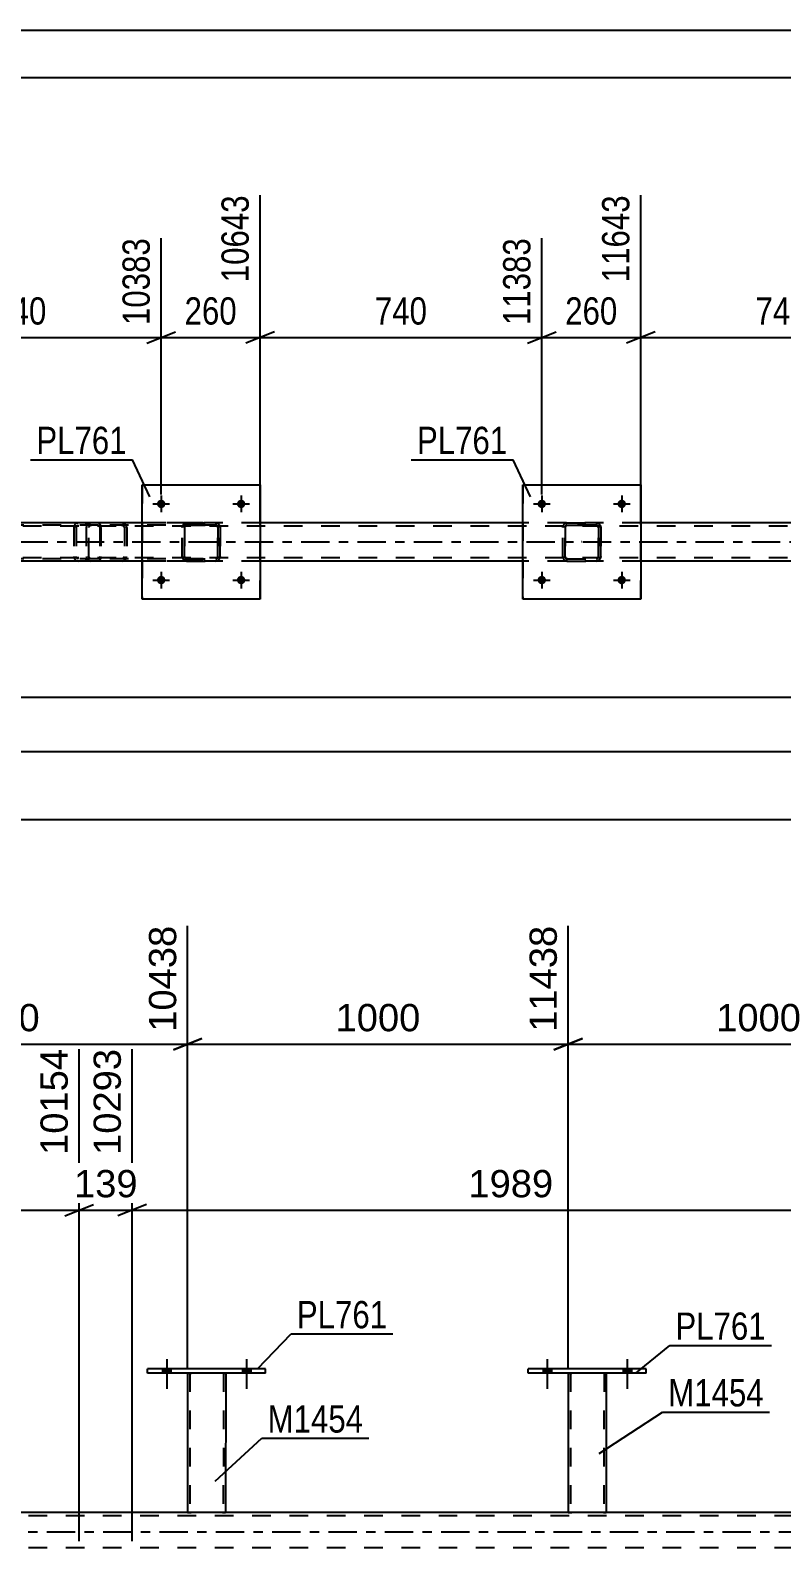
# Model space of a CAD drawing. Header units: millimetres. Extents: x 0 to 841, y 0 to 594.
# Drawn here: x 449.6 to 528.5, y 434.6 to 594 of the extents above; entities that cross this region are included whole.
import ezdxf

# ---------------------------------------------------------------- set-up
doc = ezdxf.new("R2010")
doc.units = ezdxf.units.MM
doc.linetypes.add('DXK_LINE_DOT2', pattern=[3.9198, 1.9599, -1.9599])
doc.linetypes.add('DXK_LINE_DOT3', pattern=[5.9187, 2.979, -0.9799, 0.9799, -0.9799])
doc.styles.add('Arial', font='ARIAL.TTF', dxfattribs={"height": 0.2})
doc.styles.add('Arial Narrow', font='ARIALN.TTF', dxfattribs={"height": 0.2})

# ---------------------------------------------------------------- blocks, each defined once
blk = doc.blocks.new('Unknown-318892572-1113')
at = {"color": 5, "linetype": 'Continuous'}
for p, q in [((841, 594), (0, 594)), ((836, 589), (5, 589))]:
    blk.add_line(p, q, dxfattribs=at)
blk = doc.blocks.new('Part-318892572-4902 - 4655')
at = {"color": 2, "linetype": 'Continuous'}
for p, q in [((461.91, 452.92), (461.91, 453.4)), ((474.31, 453.4), (461.91, 453.4)), ((474.31, 452.92), (461.91, 452.92)), ((474.31, 452.92), (474.31, 453.4))]:
    blk.add_line(p, q, dxfattribs=at)
blk = doc.blocks.new('Part-318892572-4897 - 4655')
at = {"color": 2, "linetype": 'Continuous'}
for p, q in [((466.11, 452.92), (466.1, 438.28)), ((470.11, 452.92), (470.1, 438.28)), ((466.14, 438.28), (466.1, 438.28)), ((466.24, 438.28), (466.14, 438.28)), ((466.4, 438.28), (466.24, 438.28)), ((469.81, 438.28), (466.4, 438.28)), ((469.96, 438.28), (469.81, 438.28)), ((470.07, 438.28), (469.96, 438.28)), ((470.1, 438.28), (470.07, 438.28))]:
    blk.add_line(p, q, dxfattribs=at)
at = {"color": 7, "linetype": 'DXK_LINE_DOT2'}
for p, q in [((466.11, 452.92), (466.11, 452.92)), ((466.11, 452.92), (466.11, 452.92)), ((466.11, 452.92), (466.11, 452.92)), ((466.14, 452.92), (466.11, 452.92)), ((466.11, 452.92), (466.14, 452.92)), ((466.25, 452.92), (466.14, 452.92)), ((466.14, 452.92), (466.25, 452.92)), ((466.4, 452.92), (466.25, 452.92)), ((466.25, 452.92), (466.4, 452.92)), ((466.35, 452.92), (466.34, 438.28)), ((466.35, 452.92), (466.35, 452.92)), ((466.37, 452.92), (466.35, 452.92)), ((466.35, 452.92), (466.37, 452.92)), ((466.42, 452.92), (466.37, 452.92)), ((466.37, 452.92), (466.42, 452.92)), ((469.81, 452.92), (466.4, 452.92)), ((469.81, 452.92), (466.4, 452.92)), ((469.72, 452.92), (466.42, 452.92)), ((466.42, 452.92), (466.5, 452.92)), ((469.8, 452.92), (466.5, 452.92)), ((469.8, 452.92), (469.72, 452.92)), ((469.85, 452.92), (469.8, 452.92)), ((469.8, 452.92), (469.85, 452.92)), ((469.81, 452.92), (469.97, 452.92)), ((469.97, 452.92), (469.81, 452.92)), ((469.87, 452.92), (469.85, 452.92)), ((469.85, 452.92), (469.87, 452.92)), ((469.87, 452.92), (469.86, 438.28)), ((469.87, 452.92), (469.87, 452.92)), ((469.97, 452.92), (470.07, 452.92)), ((470.07, 452.92), (469.97, 452.92)), ((470.07, 452.92), (470.11, 452.92)), ((470.11, 452.92), (470.07, 452.92)), ((470.11, 452.92), (470.11, 452.92)), ((470.11, 452.92), (470.11, 452.92)), ((470.11, 452.92), (470.11, 452.92)), ((466.1, 438.28), (466.14, 438.28)), ((466.14, 438.28), (466.24, 438.28)), ((466.24, 438.28), (466.4, 438.28)), ((466.36, 438.28), (466.34, 438.28)), ((466.34, 438.28), (466.36, 438.28)), ((466.41, 438.28), (466.36, 438.28)), ((466.36, 438.28), (466.4, 438.28)), ((469.81, 438.28), (466.4, 438.28)), ((466.4, 438.28), (466.41, 438.28)), ((469.71, 438.28), (466.41, 438.28)), ((466.41, 438.28), (466.49, 438.28)), ((469.79, 438.28), (466.49, 438.28)), ((469.79, 438.28), (469.71, 438.28)), ((469.84, 438.28), (469.79, 438.28)), ((469.79, 438.28), (469.84, 438.28)), ((469.81, 438.28), (469.96, 438.28)), ((469.86, 438.28), (469.84, 438.28)), ((469.84, 438.28), (469.86, 438.28)), ((469.96, 438.28), (470.07, 438.28)), ((470.07, 438.28), (470.1, 438.28))]:
    blk.add_line(p, q, dxfattribs=at)
blk = doc.blocks.new('Part-318892572-4907 - 4655')
at = {"color": 2, "linetype": 'Continuous'}
for p, q in [((506.11, 452.92), (506.1, 438.28)), ((510.11, 452.92), (510.1, 438.28)), ((506.14, 438.28), (506.1, 438.28)), ((506.24, 438.28), (506.14, 438.28)), ((506.4, 438.28), (506.24, 438.28)), ((509.81, 438.28), (506.4, 438.28)), ((509.96, 438.28), (509.81, 438.28)), ((510.07, 438.28), (509.96, 438.28)), ((510.1, 438.28), (510.07, 438.28))]:
    blk.add_line(p, q, dxfattribs=at)
at = {"color": 7, "linetype": 'DXK_LINE_DOT2'}
for p, q in [((506.11, 452.92), (506.11, 452.92)), ((506.11, 452.92), (506.11, 452.92)), ((506.11, 452.92), (506.11, 452.92)), ((506.14, 452.92), (506.11, 452.92)), ((506.11, 452.92), (506.14, 452.92)), ((506.25, 452.92), (506.14, 452.92)), ((506.14, 452.92), (506.25, 452.92)), ((506.4, 452.92), (506.25, 452.92)), ((506.25, 452.92), (506.4, 452.92)), ((506.35, 452.92), (506.34, 438.28)), ((506.35, 452.92), (506.35, 452.92)), ((506.37, 452.92), (506.35, 452.92)), ((506.35, 452.92), (506.37, 452.92)), ((506.42, 452.92), (506.37, 452.92)), ((506.37, 452.92), (506.42, 452.92)), ((509.81, 452.92), (506.4, 452.92)), ((509.81, 452.92), (506.4, 452.92)), ((509.72, 452.92), (506.42, 452.92)), ((506.42, 452.92), (506.5, 452.92)), ((509.8, 452.92), (506.5, 452.92)), ((509.8, 452.92), (509.72, 452.92)), ((509.85, 452.92), (509.8, 452.92)), ((509.8, 452.92), (509.85, 452.92)), ((509.81, 452.92), (509.97, 452.92)), ((509.97, 452.92), (509.81, 452.92)), ((509.87, 452.92), (509.85, 452.92)), ((509.85, 452.92), (509.87, 452.92)), ((509.87, 452.92), (509.86, 438.28)), ((509.87, 452.92), (509.87, 452.92)), ((509.97, 452.92), (510.07, 452.92)), ((510.07, 452.92), (509.97, 452.92)), ((510.07, 452.92), (510.11, 452.92)), ((510.11, 452.92), (510.07, 452.92)), ((510.11, 452.92), (510.11, 452.92)), ((510.11, 452.92), (510.11, 452.92)), ((510.11, 452.92), (510.11, 452.92)), ((506.1, 438.28), (506.14, 438.28)), ((506.14, 438.28), (506.24, 438.28)), ((506.24, 438.28), (506.4, 438.28)), ((506.36, 438.28), (506.34, 438.28)), ((506.34, 438.28), (506.36, 438.28)), ((506.41, 438.28), (506.36, 438.28)), ((506.36, 438.28), (506.4, 438.28)), ((509.81, 438.28), (506.4, 438.28)), ((506.4, 438.28), (506.41, 438.28)), ((509.71, 438.28), (506.41, 438.28)), ((506.41, 438.28), (506.49, 438.28)), ((509.84, 438.28), (506.49, 438.28)), ((509.79, 438.28), (509.71, 438.28)), ((509.84, 438.28), (509.79, 438.28)), ((509.81, 438.28), (509.96, 438.28)), ((509.86, 438.28), (509.84, 438.28)), ((509.84, 438.28), (509.86, 438.28)), ((509.96, 438.28), (510.07, 438.28)), ((510.07, 438.28), (510.1, 438.28))]:
    blk.add_line(p, q, dxfattribs=at)
blk = doc.blocks.new('Part-318892572-4998 - 4655')
at = {"color": 2, "linetype": 'Continuous'}
for p, q in [((501.91, 452.92), (501.91, 453.4)), ((514.31, 453.4), (501.91, 453.4)), ((514.31, 452.92), (501.91, 452.92)), ((514.31, 452.92), (514.31, 453.4))]:
    blk.add_line(p, q, dxfattribs=at)
blk = doc.blocks.new('Part-318892572-5029 - 4655')
at = {"color": 7, "linetype": 'DXK_LINE_DOT2'}
for p, q in [((768.84, 437.96), (84.35, 437.96)), ((768.84, 438.28), (106.1, 438.28)), ((470.1, 438.28), (466.1, 438.28)), ((510.1, 438.28), (506.1, 438.28)), ((768.84, 434.6), (84.35, 434.6))]:
    blk.add_line(p, q, dxfattribs=at)
at = {"color": 2, "linetype": 'Continuous'}
for p, q in [((466.1, 438.28), (430.1, 438.28)), ((506.1, 438.28), (470.1, 438.28)), ((546.1, 438.28), (510.1, 438.28))]:
    blk.add_line(p, q, dxfattribs=at)
at = {"color": 7, "linetype": 'DXK_LINE_DOT3'}
blk.add_line((84.35, 436.28), (778.64, 436.28), dxfattribs=at)
blk = doc.blocks.new('Bolt-318892572-5079 - 4655')
at = {"linetype": 'Continuous'}
for points in [[(463.47, 452.92), (464.35, 452.92), (464.35, 453.4), (463.47, 453.4)], [(471.87, 452.92), (472.75, 452.92), (472.75, 453.4), (471.87, 453.4)]]:
    blk.add_hatch(color=1, dxfattribs=at).paths.add_polyline_path(points)
at = {"color": 1, "linetype": 'Continuous'}
for p, q in [((463.91, 454.4), (463.91, 451.28)), ((472.31, 454.4), (472.31, 451.28)), ((463.47, 453.4), (463.47, 452.92)), ((464.35, 453.4), (464.35, 452.92)), ((471.87, 453.4), (471.87, 452.92)), ((472.75, 453.4), (472.75, 452.92))]:
    blk.add_line(p, q, dxfattribs=at)
blk = doc.blocks.new('Bolt-318892572-5080 - 4655')
at = {"linetype": 'Continuous'}
for points in [[(463.47, 452.92), (464.35, 452.92), (464.35, 453.4), (463.47, 453.4)], [(471.87, 452.92), (472.75, 452.92), (472.75, 453.4), (471.87, 453.4)]]:
    blk.add_hatch(color=1, dxfattribs=at).paths.add_polyline_path(points)
at = {"color": 1, "linetype": 'Continuous'}
for p, q in [((463.91, 454.4), (463.91, 451.28)), ((472.31, 454.4), (472.31, 451.28)), ((463.47, 453.4), (463.47, 452.92)), ((464.35, 453.4), (464.35, 452.92)), ((471.87, 453.4), (471.87, 452.92)), ((472.75, 453.4), (472.75, 452.92))]:
    blk.add_line(p, q, dxfattribs=at)
blk = doc.blocks.new('Bolt-318892572-5081 - 4655')
at = {"linetype": 'Continuous'}
for points in [[(503.47, 452.92), (504.35, 452.92), (504.35, 453.4), (503.47, 453.4)], [(511.87, 452.92), (512.75, 452.92), (512.75, 453.4), (511.87, 453.4)]]:
    blk.add_hatch(color=1, dxfattribs=at).paths.add_polyline_path(points)
at = {"color": 1, "linetype": 'Continuous'}
for p, q in [((503.91, 454.4), (503.91, 451.28)), ((512.31, 454.4), (512.31, 451.28)), ((503.47, 453.4), (503.47, 452.92)), ((504.35, 453.4), (504.35, 452.92)), ((511.87, 453.4), (511.87, 452.92)), ((512.75, 453.4), (512.75, 452.92))]:
    blk.add_line(p, q, dxfattribs=at)
blk = doc.blocks.new('Bolt-318892572-5146 - 4655')
at = {"linetype": 'Continuous'}
for points in [[(503.47, 452.92), (504.35, 452.92), (504.35, 453.4), (503.47, 453.4)], [(511.87, 452.92), (512.75, 452.92), (512.75, 453.4), (511.87, 453.4)]]:
    blk.add_hatch(color=1, dxfattribs=at).paths.add_polyline_path(points)
at = {"color": 1, "linetype": 'Continuous'}
for p, q in [((503.91, 454.4), (503.91, 451.28)), ((512.31, 454.4), (512.31, 451.28)), ((503.47, 453.4), (503.47, 452.92)), ((504.35, 453.4), (504.35, 452.92)), ((511.87, 453.4), (511.87, 452.92)), ((512.75, 453.4), (512.75, 452.92))]:
    blk.add_line(p, q, dxfattribs=at)
blk = doc.blocks.new('Part-318892572-6574 - 6435')
at = {"color": 7, "linetype": 'DXK_LINE_DOT2'}
for p, q in [((456.73, 542.25), (447.33, 542.25)), ((456.73, 542.01), (447.33, 542.01)), ((454.17, 541.95), (454.16, 541.91)), ((454.64, 542.25), (454.45, 542.21)), ((454.46, 541.94), (454.54, 541.99)), ((454.54, 541.99), (454.64, 542.01)), ((455.45, 542.01), (455.45, 542.25)), ((456.83, 542.21), (456.73, 542.25)), ((456.73, 542.01), (456.78, 541.99)), ((456.78, 541.99), (456.83, 541.94)), ((456.92, 542.11), (456.83, 542.21)), ((456.98, 541.95), (456.92, 542.11)), ((457, 541.77), (456.98, 541.95)), ((454.16, 541.91), (454.14, 541.77)), ((454.14, 541.77), (454.14, 538.73)), ((454.39, 541.77), (454.41, 541.86)), ((454.39, 541.77), (454.39, 538.73)), ((454.41, 541.86), (454.46, 541.94)), ((456.83, 541.94), (456.86, 541.86)), ((456.86, 541.86), (456.87, 541.77)), ((456.87, 541.77), (456.87, 538.73)), ((457, 541.77), (457, 538.73)), ((456.73, 538.49), (447.33, 538.49)), ((456.73, 538.25), (447.33, 538.25)), ((454.14, 538.73), (454.15, 538.64)), ((454.15, 538.64), (454.17, 538.55)), ((454.41, 538.64), (454.39, 538.73)), ((454.46, 538.56), (454.41, 538.64)), ((454.45, 538.29), (454.64, 538.25)), ((454.54, 538.51), (454.46, 538.56)), ((454.64, 538.49), (454.54, 538.51)), ((455.45, 538.25), (455.45, 538.49)), ((456.78, 538.51), (456.73, 538.49)), ((456.73, 538.25), (456.83, 538.29)), ((456.83, 538.56), (456.78, 538.51)), ((456.86, 538.64), (456.83, 538.56)), ((456.83, 538.29), (456.92, 538.39)), ((456.87, 538.73), (456.86, 538.64)), ((456.92, 538.39), (456.98, 538.55)), ((456.98, 538.55), (457, 538.73))]:
    blk.add_line(p, q, dxfattribs=at)
for centre, start, end in [((454.62, 541.75), 111.1941, 156.1506), ((454.62, 538.75), 203.8494, 248.8059)]:
    blk.add_arc(centre, 0.492, start, end, dxfattribs=at)
blk = doc.blocks.new('Bolt-318892572-6579 - 6435')
at = {"linetype": 'Continuous'}
for points in [[(502.89, 544.25), (502.9, 544.34), (502.93, 544.43), (502.97, 544.51), (503.04, 544.58), (503.11, 544.63), (503.19, 544.67), (503.28, 544.69), (503.38, 544.69), (503.47, 544.67), (503.55, 544.63), (503.63, 544.58), (503.69, 544.51), (503.73, 544.43), (503.76, 544.34), (503.77, 544.25), (503.76, 544.16), (503.73, 544.07), (503.69, 543.99), (503.63, 543.92), (503.55, 543.87), (503.47, 543.83), (503.38, 543.81), (503.28, 543.81), (503.19, 543.83), (503.11, 543.87), (503.04, 543.92), (502.97, 543.99), (502.93, 544.07), (502.9, 544.16)], [(511.29, 544.25), (511.3, 544.34), (511.33, 544.43), (511.37, 544.51), (511.44, 544.58), (511.51, 544.63), (511.59, 544.67), (511.68, 544.69), (511.78, 544.69), (511.87, 544.67), (511.95, 544.63), (512.03, 544.58), (512.09, 544.51), (512.13, 544.43), (512.16, 544.34), (512.17, 544.25), (512.16, 544.16), (512.13, 544.07), (512.09, 543.99), (512.03, 543.92), (511.95, 543.87), (511.87, 543.83), (511.78, 543.81), (511.68, 543.81), (511.59, 543.83), (511.51, 543.87), (511.44, 543.92), (511.37, 543.99), (511.33, 544.07), (511.3, 544.16)]]:
    blk.add_hatch(color=1, dxfattribs=at).paths.add_polyline_path(points)
at = {"color": 1, "linetype": 'Continuous'}
for p, q in [((502.45, 544.25), (504.21, 544.25)), ((503.33, 545.13), (503.33, 543.37)), ((510.85, 544.25), (512.61, 544.25)), ((511.73, 545.13), (511.73, 543.37))]:
    blk.add_line(p, q, dxfattribs=at)
blk = doc.blocks.new('Bolt-318892572-6580 - 6435')
at = {"linetype": 'Continuous'}
for points in [[(502.89, 536.25), (502.9, 536.34), (502.93, 536.43), (502.97, 536.51), (503.04, 536.58), (503.11, 536.63), (503.19, 536.67), (503.28, 536.69), (503.38, 536.69), (503.47, 536.67), (503.55, 536.63), (503.63, 536.58), (503.69, 536.51), (503.73, 536.43), (503.76, 536.34), (503.77, 536.25), (503.76, 536.16), (503.73, 536.07), (503.69, 535.99), (503.63, 535.92), (503.55, 535.87), (503.47, 535.83), (503.38, 535.81), (503.28, 535.81), (503.19, 535.83), (503.11, 535.87), (503.04, 535.92), (502.97, 535.99), (502.93, 536.07), (502.9, 536.16)], [(511.29, 536.25), (511.3, 536.34), (511.33, 536.43), (511.37, 536.51), (511.44, 536.58), (511.51, 536.63), (511.59, 536.67), (511.68, 536.69), (511.78, 536.69), (511.87, 536.67), (511.95, 536.63), (512.03, 536.58), (512.09, 536.51), (512.13, 536.43), (512.16, 536.34), (512.17, 536.25), (512.16, 536.16), (512.13, 536.07), (512.09, 535.99), (512.03, 535.92), (511.95, 535.87), (511.87, 535.83), (511.78, 535.81), (511.68, 535.81), (511.59, 535.83), (511.51, 535.87), (511.44, 535.92), (511.37, 535.99), (511.33, 536.07), (511.3, 536.16)]]:
    blk.add_hatch(color=1, dxfattribs=at).paths.add_polyline_path(points)
at = {"color": 1, "linetype": 'Continuous'}
for p, q in [((502.45, 536.25), (504.21, 536.25)), ((503.33, 537.13), (503.33, 535.37)), ((510.85, 536.25), (512.61, 536.25)), ((511.73, 537.13), (511.73, 535.37))]:
    blk.add_line(p, q, dxfattribs=at)
blk = doc.blocks.new('Bolt-318892572-6581 - 6435')
at = {"linetype": 'Continuous'}
for points in [[(462.89, 544.25), (462.9, 544.34), (462.93, 544.43), (462.98, 544.51), (463.04, 544.58), (463.11, 544.63), (463.2, 544.67), (463.29, 544.69), (463.38, 544.69), (463.47, 544.67), (463.55, 544.63), (463.63, 544.58), (463.69, 544.51), (463.73, 544.43), (463.76, 544.34), (463.77, 544.25), (463.76, 544.16), (463.73, 544.07), (463.69, 543.99), (463.63, 543.92), (463.55, 543.87), (463.47, 543.83), (463.38, 543.81), (463.29, 543.81), (463.2, 543.83), (463.11, 543.87), (463.04, 543.92), (462.98, 543.99), (462.93, 544.07), (462.9, 544.16)], [(471.29, 544.25), (471.3, 544.34), (471.33, 544.43), (471.38, 544.51), (471.44, 544.58), (471.51, 544.63), (471.6, 544.67), (471.69, 544.69), (471.78, 544.69), (471.87, 544.67), (471.95, 544.63), (472.03, 544.58), (472.09, 544.51), (472.13, 544.43), (472.16, 544.34), (472.17, 544.25), (472.16, 544.16), (472.13, 544.07), (472.09, 543.99), (472.03, 543.92), (471.95, 543.87), (471.87, 543.83), (471.78, 543.81), (471.69, 543.81), (471.6, 543.83), (471.51, 543.87), (471.44, 543.92), (471.38, 543.99), (471.33, 544.07), (471.3, 544.16)]]:
    blk.add_hatch(color=1, dxfattribs=at).paths.add_polyline_path(points)
at = {"color": 1, "linetype": 'Continuous'}
for p, q in [((462.45, 544.25), (464.21, 544.25)), ((463.33, 545.13), (463.33, 543.37)), ((470.85, 544.25), (472.61, 544.25)), ((471.73, 545.13), (471.73, 543.37))]:
    blk.add_line(p, q, dxfattribs=at)
blk = doc.blocks.new('Bolt-318892572-6582 - 6435')
at = {"linetype": 'Continuous'}
for points in [[(462.89, 536.25), (462.9, 536.34), (462.93, 536.43), (462.98, 536.51), (463.04, 536.58), (463.11, 536.63), (463.2, 536.67), (463.29, 536.69), (463.38, 536.69), (463.47, 536.67), (463.55, 536.63), (463.63, 536.58), (463.69, 536.51), (463.73, 536.43), (463.76, 536.34), (463.77, 536.25), (463.76, 536.16), (463.73, 536.07), (463.69, 535.99), (463.63, 535.92), (463.55, 535.87), (463.47, 535.83), (463.38, 535.81), (463.29, 535.81), (463.2, 535.83), (463.11, 535.87), (463.04, 535.92), (462.98, 535.99), (462.93, 536.07), (462.9, 536.16)], [(471.29, 536.25), (471.3, 536.34), (471.33, 536.43), (471.38, 536.51), (471.44, 536.58), (471.51, 536.63), (471.6, 536.67), (471.69, 536.69), (471.78, 536.69), (471.87, 536.67), (471.95, 536.63), (472.03, 536.58), (472.09, 536.51), (472.13, 536.43), (472.16, 536.34), (472.17, 536.25), (472.16, 536.16), (472.13, 536.07), (472.09, 535.99), (472.03, 535.92), (471.95, 535.87), (471.87, 535.83), (471.78, 535.81), (471.69, 535.81), (471.6, 535.83), (471.51, 535.87), (471.44, 535.92), (471.38, 535.99), (471.33, 536.07), (471.3, 536.16)]]:
    blk.add_hatch(color=1, dxfattribs=at).paths.add_polyline_path(points)
at = {"color": 1, "linetype": 'Continuous'}
for p, q in [((462.45, 536.25), (464.21, 536.25)), ((463.33, 537.13), (463.33, 535.37)), ((470.85, 536.25), (472.61, 536.25)), ((471.73, 537.13), (471.73, 535.37))]:
    blk.add_line(p, q, dxfattribs=at)
blk = doc.blocks.new('Part-318892572-6492 - 6435')
at = {"color": 2, "linetype": 'Continuous'}
for p, q in [((461.33, 542.25), (433.73, 542.25)), ((501.33, 542.25), (473.73, 542.25)), ((541.33, 542.25), (513.73, 542.25)), ((461.33, 538.25), (433.73, 538.25)), ((501.33, 538.25), (473.73, 538.25)), ((541.33, 538.25), (513.73, 538.25))]:
    blk.add_line(p, q, dxfattribs=at)
at = {"color": 7, "linetype": 'DXK_LINE_DOT2'}
for p, q in [((473.73, 542.25), (461.33, 542.25)), ((513.73, 542.25), (501.33, 542.25)), ((768.26, 541.93), (93.33, 541.93)), ((768.26, 538.57), (93.33, 538.57)), ((473.73, 538.25), (461.33, 538.25)), ((513.73, 538.25), (501.33, 538.25))]:
    blk.add_line(p, q, dxfattribs=at)
at = {"color": 7, "linetype": 'DXK_LINE_DOT3'}
blk.add_line((93.33, 540.25), (768.26, 540.25), dxfattribs=at)
blk = doc.blocks.new('Part-318892572-6669 - 6435')
at = {"color": 7, "linetype": 'DXK_LINE_DOT2'}
for p, q in [((455.49, 541.95), (455.48, 541.91)), ((455.97, 542.25), (455.77, 542.21)), ((455.78, 541.94), (455.87, 541.99)), ((455.87, 541.99), (455.97, 542.01)), ((467.74, 542.25), (455.97, 542.25)), ((467.74, 542.01), (455.97, 542.01)), ((459.4, 542.21), (459.2, 542.25)), ((459.2, 542.01), (459.3, 541.99)), ((459.3, 541.99), (459.38, 541.94)), ((459.68, 541.91), (459.67, 541.95)), ((455.48, 541.91), (455.45, 541.77)), ((455.45, 541.77), (455.45, 538.73)), ((455.71, 541.77), (455.73, 541.86)), ((455.71, 538.73), (455.71, 541.77)), ((455.73, 541.86), (455.78, 541.94)), ((459.38, 541.94), (459.44, 541.86)), ((459.44, 541.86), (459.46, 541.77)), ((459.46, 541.77), (459.46, 538.73)), ((459.71, 541.77), (459.68, 541.91)), ((459.71, 541.77), (459.71, 538.73)), ((455.45, 538.73), (455.47, 538.64)), ((455.47, 538.64), (455.49, 538.55)), ((455.73, 538.64), (455.71, 538.73)), ((455.78, 538.56), (455.73, 538.64)), ((455.77, 538.29), (455.97, 538.25)), ((455.87, 538.51), (455.78, 538.56)), ((455.97, 538.49), (455.87, 538.51)), ((467.74, 538.49), (455.97, 538.49)), ((467.74, 538.25), (455.97, 538.25)), ((459.3, 538.51), (459.2, 538.49)), ((459.2, 538.25), (459.4, 538.29)), ((459.38, 538.56), (459.3, 538.51)), ((459.44, 538.64), (459.38, 538.56)), ((459.46, 538.73), (459.44, 538.64)), ((459.67, 538.55), (459.69, 538.64)), ((459.69, 538.64), (459.71, 538.73))]:
    blk.add_line(p, q, dxfattribs=at)
for centre, start, end in [((455.95, 541.75), 110.7583, 155.68), ((459.22, 541.75), 24.32, 69.2417), ((455.95, 538.75), 204.32, 249.2417), ((459.22, 538.75), 290.7583, 335.68)]:
    blk.add_arc(centre, 0.496, start, end, dxfattribs=at)
blk = doc.blocks.new('Part-318892572-6610 - 6435')
at = {"color": 2, "linetype": 'Continuous'}
for p, q in [((501.33, 534.25), (501.33, 546.25)), ((501.33, 546.25), (501.33, 546.25)), ((501.33, 546.25), (513.73, 546.25)), ((513.73, 546.25), (513.73, 534.25)), ((501.33, 534.25), (501.33, 534.25)), ((513.73, 534.25), (501.33, 534.25))]:
    blk.add_line(p, q, dxfattribs=at)
at = {"color": 7, "linetype": 'DXK_LINE_DOT2'}
for p, q in [((501.33, 546.25), (501.33, 534.25)), ((501.33, 546.25), (501.33, 546.25)), ((513.73, 534.25), (513.73, 546.25)), ((501.33, 534.25), (501.33, 534.25))]:
    blk.add_line(p, q, dxfattribs=at)
blk = doc.blocks.new('Part-318892572-6633 - 6435')
at = {"color": 7, "linetype": 'DXK_LINE_DOT2'}
for p, q in [((505.53, 541.77), (505.56, 541.95)), ((505.57, 541.95), (505.53, 541.77)), ((505.82, 542.21), (506.01, 542.25)), ((506.01, 542.25), (505.83, 542.21)), ((505.84, 541.94), (505.92, 541.99)), ((505.91, 541.99), (505.84, 541.94)), ((506.01, 542.01), (505.91, 541.99)), ((505.92, 541.99), (506.01, 542.01)), ((506.01, 542.25), (509.05, 542.25)), ((506.01, 542.25), (506.01, 542.25)), ((506.01, 542.25), (509.05, 542.25)), ((506.01, 542.01), (509.05, 542.01)), ((506.01, 542.01), (506.01, 542.01)), ((509.05, 542.01), (506.01, 542.01)), ((509.05, 542.25), (509.05, 542.25)), ((509.05, 542.25), (509.23, 542.21)), ((509.23, 542.21), (509.05, 542.25)), ((509.05, 542.01), (509.05, 542.01)), ((509.05, 542.01), (509.14, 541.99)), ((509.14, 541.99), (509.05, 542.01)), ((509.14, 541.99), (509.14, 541.99)), ((509.14, 541.99), (509.22, 541.94)), ((509.22, 541.94), (509.14, 541.99)), ((509.49, 541.95), (509.53, 541.77)), ((509.53, 541.77), (509.49, 541.95)), ((505.53, 538.73), (505.53, 541.77)), ((505.53, 541.77), (505.53, 541.77)), ((505.53, 538.73), (505.53, 541.77)), ((505.77, 541.77), (505.79, 541.86)), ((505.78, 541.86), (505.77, 541.77)), ((505.77, 538.73), (505.77, 541.77)), ((505.77, 541.77), (505.77, 541.77)), ((505.77, 541.77), (505.77, 538.73)), ((505.84, 541.94), (505.78, 541.86)), ((505.79, 541.86), (505.84, 541.94)), ((509.22, 541.94), (509.27, 541.86)), ((509.27, 541.86), (509.22, 541.94)), ((509.27, 541.86), (509.29, 541.77)), ((509.29, 541.77), (509.27, 541.86)), ((509.29, 538.73), (509.29, 541.77)), ((509.29, 541.77), (509.29, 541.77)), ((509.29, 541.77), (509.29, 538.73)), ((509.53, 538.73), (509.53, 541.77)), ((509.53, 541.77), (509.53, 541.77)), ((509.53, 541.77), (509.53, 538.73)), ((505.53, 538.73), (505.53, 538.73)), ((505.56, 538.55), (505.53, 538.73)), ((505.53, 538.73), (505.57, 538.55)), ((505.77, 538.73), (505.77, 538.73)), ((505.79, 538.64), (505.77, 538.73)), ((505.77, 538.73), (505.78, 538.64)), ((505.78, 538.64), (505.84, 538.56)), ((505.84, 538.56), (505.79, 538.64)), ((505.82, 538.29), (505.83, 538.29)), ((506.01, 538.25), (505.82, 538.29)), ((505.83, 538.29), (506.01, 538.25)), ((505.92, 538.51), (505.84, 538.56)), ((505.84, 538.56), (505.91, 538.51)), ((505.91, 538.51), (506.01, 538.49)), ((506.01, 538.49), (505.92, 538.51)), ((506.01, 538.49), (509.05, 538.49)), ((506.01, 538.49), (506.01, 538.49)), ((506.01, 538.49), (509.05, 538.49)), ((506.01, 538.25), (509.05, 538.25)), ((506.01, 538.25), (506.01, 538.25)), ((506.01, 538.25), (509.05, 538.25)), ((509.14, 538.51), (509.05, 538.49)), ((509.05, 538.49), (509.14, 538.51)), ((509.05, 538.49), (509.05, 538.49)), ((509.23, 538.29), (509.05, 538.25)), ((509.05, 538.25), (509.23, 538.29)), ((509.05, 538.25), (509.05, 538.25)), ((509.22, 538.56), (509.14, 538.51)), ((509.14, 538.51), (509.22, 538.56)), ((509.27, 538.64), (509.22, 538.56)), ((509.22, 538.56), (509.27, 538.64)), ((509.29, 538.73), (509.27, 538.64)), ((509.27, 538.64), (509.29, 538.73)), ((509.29, 538.73), (509.29, 538.73)), ((509.53, 538.73), (509.49, 538.55)), ((509.49, 538.55), (509.53, 538.73)), ((509.53, 538.73), (509.53, 538.73))]:
    blk.add_line(p, q, dxfattribs=at)
at = {"color": 7, "linetype": 'DXK_LINE_DOT3'}
blk.add_line((507.53, 540.25), (507.52, 540.25), dxfattribs=at)
at = {"color": 7, "linetype": 'DXK_LINE_DOT2'}
for centre, start, end in [((506.01, 541.77), 112.5, 157.5), ((506.01, 541.77), 112.5, 157.5), ((509.05, 541.77), 22.5, 67.5), ((509.05, 541.77), 22.5, 67.5), ((506.01, 538.73), 202.5, 247.5), ((506.01, 538.73), 202.5, 247.5), ((509.05, 538.73), 292.5, 337.5), ((509.05, 538.73), 292.5, 337.5)]:
    blk.add_arc(centre, 0.48, start, end, dxfattribs=at)
blk = doc.blocks.new('Part-318892572-6638 - 6435')
at = {"color": 2, "linetype": 'Continuous'}
for p, q in [((461.33, 534.25), (461.33, 546.25)), ((461.33, 546.25), (461.33, 546.25)), ((461.33, 546.25), (473.73, 546.25)), ((473.73, 546.25), (473.73, 534.25)), ((461.33, 534.25), (461.33, 534.25)), ((473.73, 534.25), (461.33, 534.25))]:
    blk.add_line(p, q, dxfattribs=at)
at = {"color": 7, "linetype": 'DXK_LINE_DOT2'}
for p, q in [((461.33, 546.25), (461.33, 534.25)), ((461.33, 546.25), (461.33, 546.25)), ((473.73, 534.25), (473.73, 546.25)), ((461.33, 534.25), (461.33, 534.25))]:
    blk.add_line(p, q, dxfattribs=at)
blk = doc.blocks.new('Part-318892572-6639 - 6435')
at = {"color": 7, "linetype": 'DXK_LINE_DOT2'}
for p, q in [((465.53, 541.77), (465.56, 541.95)), ((465.57, 541.95), (465.53, 541.77)), ((465.82, 542.21), (466.01, 542.25)), ((466.01, 542.25), (465.83, 542.21)), ((465.84, 541.94), (465.92, 541.99)), ((465.91, 541.99), (465.84, 541.94)), ((466.01, 542.01), (465.91, 541.99)), ((465.92, 541.99), (466.01, 542.01)), ((466.01, 542.25), (469.05, 542.25)), ((466.01, 542.25), (466.01, 542.25)), ((466.01, 542.25), (469.05, 542.25)), ((466.01, 542.01), (469.05, 542.01)), ((466.01, 542.01), (466.01, 542.01)), ((469.05, 542.01), (466.01, 542.01)), ((469.05, 542.25), (469.05, 542.25)), ((469.05, 542.25), (469.23, 542.21)), ((469.23, 542.21), (469.05, 542.25)), ((469.05, 542.01), (469.05, 542.01)), ((469.05, 542.01), (469.14, 541.99)), ((469.14, 541.99), (469.05, 542.01)), ((469.14, 541.99), (469.14, 541.99)), ((469.14, 541.99), (469.22, 541.94)), ((469.22, 541.94), (469.14, 541.99)), ((469.49, 541.95), (469.53, 541.77)), ((469.53, 541.77), (469.49, 541.95)), ((465.53, 538.73), (465.53, 541.77)), ((465.53, 541.77), (465.53, 541.77)), ((465.53, 538.73), (465.53, 541.77)), ((465.77, 541.77), (465.79, 541.86)), ((465.78, 541.86), (465.77, 541.77)), ((465.77, 538.73), (465.77, 541.77)), ((465.77, 541.77), (465.77, 541.77)), ((465.77, 541.77), (465.77, 538.73)), ((465.84, 541.94), (465.78, 541.86)), ((465.79, 541.86), (465.84, 541.94)), ((469.22, 541.94), (469.27, 541.86)), ((469.27, 541.86), (469.22, 541.94)), ((469.27, 541.86), (469.29, 541.77)), ((469.29, 541.77), (469.27, 541.86)), ((469.29, 538.73), (469.29, 541.77)), ((469.29, 541.77), (469.29, 541.77)), ((469.29, 541.77), (469.29, 538.73)), ((469.53, 538.73), (469.53, 541.77)), ((469.53, 541.77), (469.53, 541.77)), ((469.53, 541.77), (469.53, 538.73)), ((465.53, 538.73), (465.53, 538.73)), ((465.56, 538.55), (465.53, 538.73)), ((465.53, 538.73), (465.57, 538.55)), ((465.77, 538.73), (465.77, 538.73)), ((465.79, 538.64), (465.77, 538.73)), ((465.77, 538.73), (465.78, 538.64)), ((465.78, 538.64), (465.84, 538.56)), ((465.84, 538.56), (465.79, 538.64)), ((465.82, 538.29), (465.83, 538.29)), ((466.01, 538.25), (465.82, 538.29)), ((465.83, 538.29), (466.01, 538.25)), ((465.92, 538.51), (465.84, 538.56)), ((465.84, 538.56), (465.91, 538.51)), ((465.91, 538.51), (466.01, 538.49)), ((466.01, 538.49), (465.92, 538.51)), ((466.01, 538.49), (469.05, 538.49)), ((466.01, 538.49), (466.01, 538.49)), ((466.01, 538.49), (469.05, 538.49)), ((466.01, 538.25), (469.05, 538.25)), ((466.01, 538.25), (466.01, 538.25)), ((466.01, 538.25), (469.05, 538.25)), ((469.14, 538.51), (469.05, 538.49)), ((469.05, 538.49), (469.14, 538.51)), ((469.05, 538.49), (469.05, 538.49)), ((469.23, 538.29), (469.05, 538.25)), ((469.05, 538.25), (469.23, 538.29)), ((469.05, 538.25), (469.05, 538.25)), ((469.22, 538.56), (469.14, 538.51)), ((469.14, 538.51), (469.22, 538.56)), ((469.27, 538.64), (469.22, 538.56)), ((469.22, 538.56), (469.27, 538.64)), ((469.29, 538.73), (469.27, 538.64)), ((469.27, 538.64), (469.29, 538.73)), ((469.29, 538.73), (469.29, 538.73)), ((469.53, 538.73), (469.49, 538.55)), ((469.49, 538.55), (469.53, 538.73)), ((469.53, 538.73), (469.53, 538.73))]:
    blk.add_line(p, q, dxfattribs=at)
at = {"color": 7, "linetype": 'DXK_LINE_DOT3'}
blk.add_line((467.53, 540.25), (467.52, 540.25), dxfattribs=at)
at = {"color": 7, "linetype": 'DXK_LINE_DOT2'}
for centre, start, end in [((466.01, 541.77), 112.5, 157.5), ((466.01, 541.77), 112.5, 157.5), ((469.05, 541.77), 22.5, 67.5), ((469.05, 541.77), 22.5, 67.5), ((466.01, 538.73), 202.5, 247.5), ((466.01, 538.73), 202.5, 247.5), ((469.05, 538.73), 292.5, 337.5), ((469.05, 538.73), 292.5, 337.5)]:
    blk.add_arc(centre, 0.48, start, end, dxfattribs=at)
blk = doc.blocks.new('StraightDimension-318892572-5389 - 4655')
at = {"color": 7, "linetype": 'Continuous'}
for p, q in [((454.71, 435.28), (454.71, 486.98)), ((375.15, 435.28), (375.15, 484.75)), ((376.65, 470.66), (373.65, 469.46)), ((453.21, 469.46), (456.21, 470.66)), ((375.15, 470.06), (454.71, 470.06))]:
    blk.add_line(p, q, dxfattribs=at)
at = {"color": 0, "linetype": 'Continuous'}
blk.add_wipeout([(454.11, 487.58), (449.91, 487.58), (449.91, 475.26), (454.11, 475.26)], dxfattribs=at)
at = {"color": 0}
blk.add_wipeout([(419.98, 470.81), (419.98, 475.01), (409.89, 475.01), (409.89, 470.81)], dxfattribs=at)
at = {"color": 3, "linetype": 'Continuous', "style": 'Arial'}
blk.add_text('10154', height=2.865, rotation=90.0002, dxfattribs=at).set_placement((453.51, 475.86))
at = {"color": 3, "style": 'Arial'}
blk.add_text('1989', height=2.865, dxfattribs=at).set_placement((410.49, 471.41))
blk = doc.blocks.new('StraightDimension-318892572-5353 - 4655')
at = {"color": 7, "linetype": 'Continuous'}
for p, q in [((460.29, 435.28), (460.29, 486.98)), ((539.85, 435.28), (539.85, 486.98)), ((461.79, 470.66), (458.79, 469.46)), ((538.35, 469.46), (541.35, 470.66)), ((460.29, 470.06), (539.85, 470.06))]:
    blk.add_line(p, q, dxfattribs=at)
at = {"color": 0, "linetype": 'Continuous'}
blk.add_wipeout([(539.25, 487.58), (535.05, 487.58), (535.05, 475.26), (539.25, 475.26)], dxfattribs=at)
at = {"color": 0}
blk.add_wipeout([(505.11, 470.81), (505.11, 475.01), (495.02, 475.01), (495.02, 470.81)], dxfattribs=at)
at = {"color": 3, "linetype": 'Continuous', "style": 'Arial'}
blk.add_text('12282', height=2.865, rotation=90.0002, dxfattribs=at).set_placement((538.65, 475.86))
at = {"color": 3, "style": 'Arial'}
blk.add_text('1989', height=2.865, dxfattribs=at).set_placement((495.62, 471.41))
blk = doc.blocks.new('StraightDimension-318892572-5371 - 4655')
at = {"color": 7, "linetype": 'Continuous'}
for p, q in [((454.71, 435.28), (454.71, 486.98)), ((460.29, 435.28), (460.29, 486.98)), ((453.21, 469.46), (456.21, 470.66)), ((461.79, 470.66), (458.79, 469.46)), ((454.71, 470.06), (460.29, 470.06))]:
    blk.add_line(p, q, dxfattribs=at)
at = {"color": 0}
blk.add_wipeout([(461.44, 470.81), (461.44, 475.01), (453.57, 475.01), (453.57, 470.81)], dxfattribs=at)
at = {"color": 3, "style": 'Arial'}
blk.add_text('139', height=2.865, dxfattribs=at).set_placement((454.17, 471.41))
at = {"color": 0, "linetype": 'Continuous'}
blk.add_wipeout([(459.69, 487.58), (455.49, 487.58), (455.49, 475.26), (459.69, 475.26)], dxfattribs=at)
at = {"color": 3, "linetype": 'Continuous', "style": 'Arial'}
blk.add_text('10293', height=2.865, rotation=90.0002, dxfattribs=at).set_placement((459.09, 475.86))
blk = doc.blocks.new('StraightDimension-318892572-5573 - 4655')
at = {"color": 7, "linetype": 'Continuous'}
for p, q in [((466.11, 453.35), (466.11, 499.92)), ((426.1, 453.86), (426.1, 497.7)), ((427.6, 488.1), (424.6, 486.9)), ((464.61, 486.9), (467.61, 488.1)), ((426.1, 487.5), (466.11, 487.5))]:
    blk.add_line(p, q, dxfattribs=at)
at = {"color": 0, "linetype": 'Continuous'}
blk.add_wipeout([(465.51, 500.52), (461.31, 500.52), (461.31, 488.2), (465.51, 488.2)], dxfattribs=at)
at = {"color": 0}
blk.add_wipeout([(451.15, 488.25), (451.15, 492.45), (441.06, 492.45), (441.06, 488.25)], dxfattribs=at)
at = {"color": 3, "linetype": 'Continuous', "style": 'Arial'}
blk.add_text('10438', height=2.865, rotation=90.0002, dxfattribs=at).set_placement((464.91, 488.8))
at = {"color": 3, "style": 'Arial'}
blk.add_text('1000', height=2.865, dxfattribs=at).set_placement((441.66, 488.85))
blk = doc.blocks.new('StraightDimension-318892572-5581 - 4655')
at = {"color": 7, "linetype": 'Continuous'}
for p, q in [((466.11, 453.35), (466.11, 499.92)), ((506.11, 453.34), (506.11, 499.92)), ((467.61, 488.1), (464.61, 486.9)), ((504.61, 486.9), (507.61, 488.1)), ((466.11, 487.5), (506.11, 487.5))]:
    blk.add_line(p, q, dxfattribs=at)
at = {"color": 0, "linetype": 'Continuous'}
blk.add_wipeout([(505.51, 500.52), (501.31, 500.52), (501.31, 488.2), (505.51, 488.2)], dxfattribs=at)
at = {"color": 0}
blk.add_wipeout([(491.15, 488.25), (491.15, 492.45), (481.06, 492.45), (481.06, 488.25)], dxfattribs=at)
at = {"color": 3, "linetype": 'Continuous', "style": 'Arial'}
blk.add_text('11438', height=2.865, rotation=90.0002, dxfattribs=at).set_placement((504.91, 488.8))
at = {"color": 3, "style": 'Arial'}
blk.add_text('1000', height=2.865, dxfattribs=at).set_placement((481.66, 488.85))
blk = doc.blocks.new('StraightDimension-318892572-5589 - 4655')
at = {"color": 7, "linetype": 'Continuous'}
for p, q in [((506.11, 453.34), (506.11, 499.92)), ((546.1, 452.63), (546.1, 499.92)), ((507.61, 488.1), (504.61, 486.9)), ((544.6, 486.9), (547.6, 488.1)), ((506.11, 487.5), (546.1, 487.5))]:
    blk.add_line(p, q, dxfattribs=at)
at = {"color": 0, "linetype": 'Continuous'}
blk.add_wipeout([(545.5, 500.52), (541.3, 500.52), (541.3, 488.2), (545.5, 488.2)], dxfattribs=at)
at = {"color": 0}
blk.add_wipeout([(531.15, 488.25), (531.15, 492.45), (521.06, 492.45), (521.06, 488.25)], dxfattribs=at)
at = {"color": 3, "linetype": 'Continuous', "style": 'Arial'}
blk.add_text('12438', height=2.865, rotation=90.0002, dxfattribs=at).set_placement((544.9, 488.8))
at = {"color": 3, "style": 'Arial'}
blk.add_text('1000', height=2.865, dxfattribs=at).set_placement((521.66, 488.85))
blk = doc.blocks.new('StraightDimension-318892572-6740 - 6435')
at = {"color": 7, "linetype": 'Continuous'}
blk.add_line((58.86, 511.08), (768.9, 511.08), dxfattribs=at)
blk = doc.blocks.new('StraightDimension-318892572-6867 - 6435')
at = {"color": 7, "linetype": 'Continuous'}
blk.add_line((59.5, 518.23), (768.26, 518.23), dxfattribs=at)
blk = doc.blocks.new('StraightDimension-318892572-7521 - 6435')
at = {"color": 7, "linetype": 'Continuous'}
blk.add_line((59.5, 523.96), (713.1, 523.96), dxfattribs=at)
blk = doc.blocks.new('StraightDimension-318892572-12571 - 6435')
at = {"color": 7, "linetype": 'Continuous'}
for p, q in [((513.73, 543.25), (513.73, 576.68)), ((543.33, 545.25), (543.33, 572.18)), ((515.23, 562.34), (512.23, 561.14)), ((513.73, 561.74), (543.33, 561.74)), ((541.83, 561.14), (544.83, 562.34))]:
    blk.add_line(p, q, dxfattribs=at)
at = {"color": 0, "linetype": 'Continuous'}
blk.add_wipeout([(542.73, 572.78), (538.53, 572.78), (538.53, 562.44), (542.73, 562.44)], dxfattribs=at)
at = {"color": 0}
blk.add_wipeout([(531.87, 562.49), (531.87, 566.69), (525.19, 566.69), (525.19, 562.49)], dxfattribs=at)
at = {"color": 3, "linetype": 'Continuous', "style": 'Arial Narrow'}
blk.add_text('12383', height=2.863, rotation=90.0002, dxfattribs=at).set_placement((542.13, 563.04))
at = {"color": 3, "style": 'Arial Narrow'}
blk.add_text('740', height=2.863, dxfattribs=at).set_placement((525.79, 563.09))
blk = doc.blocks.new('StraightDimension-318892572-12572 - 6435')
at = {"color": 7, "linetype": 'Continuous'}
for p, q in [((513.73, 543.25), (513.73, 576.68)), ((503.33, 545.25), (503.33, 572.18)), ((501.83, 561.14), (504.83, 562.34)), ((503.33, 561.74), (513.73, 561.74)), ((515.23, 562.34), (512.23, 561.14))]:
    blk.add_line(p, q, dxfattribs=at)
at = {"color": 0}
blk.add_wipeout([(511.87, 562.49), (511.87, 566.69), (505.19, 566.69), (505.19, 562.49)], dxfattribs=at)
at = {"color": 3, "style": 'Arial Narrow'}
blk.add_text('260', height=2.863, dxfattribs=at).set_placement((505.79, 563.09))
at = {"color": 0, "linetype": 'Continuous'}
blk.add_wipeout([(513.13, 577.28), (508.93, 577.28), (508.93, 566.94), (513.13, 566.94)], dxfattribs=at)
at = {"color": 3, "linetype": 'Continuous', "style": 'Arial Narrow'}
blk.add_text('11643', height=2.863, rotation=90.0002, dxfattribs=at).set_placement((512.53, 567.54))
blk = doc.blocks.new('StraightDimension-318892572-12573 - 6435')
at = {"color": 7, "linetype": 'Continuous'}
for p, q in [((473.73, 543.25), (473.73, 576.68)), ((503.33, 545.25), (503.33, 572.18)), ((475.23, 562.34), (472.23, 561.14)), ((473.73, 561.74), (503.33, 561.74)), ((501.83, 561.14), (504.83, 562.34))]:
    blk.add_line(p, q, dxfattribs=at)
at = {"color": 0, "linetype": 'Continuous'}
blk.add_wipeout([(502.73, 572.78), (498.53, 572.78), (498.53, 562.44), (502.73, 562.44)], dxfattribs=at)
at = {"color": 0}
blk.add_wipeout([(491.87, 562.49), (491.87, 566.69), (485.19, 566.69), (485.19, 562.49)], dxfattribs=at)
at = {"color": 3, "linetype": 'Continuous', "style": 'Arial Narrow'}
blk.add_text('11383', height=2.863, rotation=90.0002, dxfattribs=at).set_placement((502.13, 563.04))
at = {"color": 3, "style": 'Arial Narrow'}
blk.add_text('740', height=2.863, dxfattribs=at).set_placement((485.79, 563.09))
blk = doc.blocks.new('StraightDimension-318892572-12574 - 6435')
at = {"color": 7, "linetype": 'Continuous'}
for p, q in [((473.73, 543.25), (473.73, 576.68)), ((463.33, 545.25), (463.33, 572.18)), ((461.83, 561.14), (464.83, 562.34)), ((463.33, 561.74), (473.73, 561.74)), ((475.23, 562.34), (472.23, 561.14))]:
    blk.add_line(p, q, dxfattribs=at)
at = {"color": 0}
blk.add_wipeout([(471.87, 562.49), (471.87, 566.69), (465.19, 566.69), (465.19, 562.49)], dxfattribs=at)
at = {"color": 3, "style": 'Arial Narrow'}
blk.add_text('260', height=2.863, dxfattribs=at).set_placement((465.79, 563.09))
at = {"color": 0, "linetype": 'Continuous'}
blk.add_wipeout([(473.13, 577.28), (468.93, 577.28), (468.93, 566.94), (473.13, 566.94)], dxfattribs=at)
at = {"color": 3, "linetype": 'Continuous', "style": 'Arial Narrow'}
blk.add_text('10643', height=2.863, rotation=90.0002, dxfattribs=at).set_placement((472.53, 567.54))
blk = doc.blocks.new('StraightDimension-318892572-12575 - 6435')
at = {"color": 7, "linetype": 'Continuous'}
for p, q in [((433.73, 543.25), (433.73, 574.85)), ((463.33, 545.25), (463.33, 572.18)), ((435.23, 562.34), (432.23, 561.14)), ((433.73, 561.74), (463.33, 561.74)), ((461.83, 561.14), (464.83, 562.34))]:
    blk.add_line(p, q, dxfattribs=at)
at = {"color": 0, "linetype": 'Continuous'}
blk.add_wipeout([(462.73, 572.78), (458.53, 572.78), (458.53, 562.44), (462.73, 562.44)], dxfattribs=at)
at = {"color": 0}
blk.add_wipeout([(451.87, 562.49), (451.87, 566.69), (445.19, 566.69), (445.19, 562.49)], dxfattribs=at)
at = {"color": 3, "linetype": 'Continuous', "style": 'Arial Narrow'}
blk.add_text('10383', height=2.863, rotation=90.0002, dxfattribs=at).set_placement((462.13, 563.04))
at = {"color": 3, "style": 'Arial Narrow'}
blk.add_text('740', height=2.863, dxfattribs=at).set_placement((445.79, 563.09))
blk = doc.blocks.new('Mark-318892572-4893 - 4655')
at = {"color": 0}
blk.add_wipeout([(484.57, 446.69), (484.57, 449.69), (474.52, 449.69), (474.52, 446.69)], dxfattribs=at)
blk.add_wipeout([(484.57, 446.69), (484.57, 449.69), (474.52, 449.69), (474.52, 446.69)], dxfattribs=at)
at = {"color": 30, "linetype": 'Continuous'}
for p, q in [((469, 441.58), (473.92, 446.09)), ((473.92, 446.09), (485.17, 446.09))]:
    blk.add_line(p, q, dxfattribs=at)
at = {"color": 3, "style": 'Arial Narrow'}
blk.add_text('M1454', height=2.863, dxfattribs=at).set_placement((474.52, 446.69))
blk = doc.blocks.new('Mark-318892572-4898 - 4655')
at = {"color": 0}
blk.add_wipeout([(487.09, 457.65), (487.09, 460.65), (477.59, 460.65), (477.59, 457.65)], dxfattribs=at)
blk.add_wipeout([(487.09, 457.65), (487.09, 460.65), (477.59, 460.65), (477.59, 457.65)], dxfattribs=at)
at = {"color": 30, "linetype": 'Continuous'}
for p, q in [((473.45, 453.4), (476.99, 457.05)), ((476.99, 457.05), (487.69, 457.05))]:
    blk.add_line(p, q, dxfattribs=at)
at = {"color": 3, "style": 'Arial Narrow'}
blk.add_text('PL761', height=2.863, dxfattribs=at).set_placement((477.59, 457.65))
blk = doc.blocks.new('Mark-318892572-4903 - 4655')
at = {"color": 0}
blk.add_wipeout([(526.67, 449.44), (526.67, 452.44), (516.62, 452.44), (516.62, 449.44)], dxfattribs=at)
blk.add_wipeout([(526.67, 449.44), (526.67, 452.44), (516.62, 452.44), (516.62, 449.44)], dxfattribs=at)
at = {"color": 30, "linetype": 'Continuous'}
for p, q in [((509.37, 444.48), (516.02, 448.84)), ((516.02, 448.84), (527.27, 448.84))]:
    blk.add_line(p, q, dxfattribs=at)
at = {"color": 3, "style": 'Arial Narrow'}
blk.add_text('M1454', height=2.863, dxfattribs=at).set_placement((516.62, 449.44))
blk = doc.blocks.new('Mark-318892572-4994 - 4655')
at = {"color": 0}
blk.add_wipeout([(526.87, 456.44), (526.87, 459.44), (517.37, 459.44), (517.37, 456.44)], dxfattribs=at)
blk.add_wipeout([(526.87, 456.44), (526.87, 459.44), (517.37, 459.44), (517.37, 456.44)], dxfattribs=at)
at = {"color": 30, "linetype": 'Continuous'}
for p, q in [((513.23, 452.92), (516.77, 455.84)), ((516.77, 455.84), (527.47, 455.84))]:
    blk.add_line(p, q, dxfattribs=at)
at = {"color": 3, "style": 'Arial Narrow'}
blk.add_text('PL761', height=2.863, dxfattribs=at).set_placement((517.37, 456.44))
blk = doc.blocks.new('Mark-318892572-6606 - 6435')
at = {"color": 0}
blk.add_wipeout([(499.72, 549.49), (499.72, 552.49), (490.21, 552.49), (490.21, 549.49)], dxfattribs=at)
blk.add_wipeout([(499.72, 549.49), (499.72, 552.49), (490.21, 552.49), (490.21, 549.49)], dxfattribs=at)
at = {"color": 30, "linetype": 'Continuous'}
for p in [(489.61, 548.89), (502.14, 544.99)]:
    blk.add_line(p, (500.32, 548.89), dxfattribs=at)
at = {"color": 3, "style": 'Arial Narrow'}
blk.add_text('PL761', height=2.863, dxfattribs=at).set_placement((490.21, 549.49))
blk = doc.blocks.new('Mark-318892572-6634 - 6435')
at = {"color": 0}
blk.add_wipeout([(459.72, 549.49), (459.72, 552.49), (450.21, 552.49), (450.21, 549.49)], dxfattribs=at)
blk.add_wipeout([(459.72, 549.49), (459.72, 552.49), (450.21, 552.49), (450.21, 549.49)], dxfattribs=at)
at = {"color": 30, "linetype": 'Continuous'}
for p in [(449.61, 548.89), (462.14, 544.99)]:
    blk.add_line(p, (460.32, 548.89), dxfattribs=at)
at = {"color": 3, "style": 'Arial Narrow'}
blk.add_text('PL761', height=2.863, dxfattribs=at).set_placement((450.21, 549.49))

msp = doc.modelspace()

# ---------------------------------------------------------------- block references
for name in ['Unknown-318892572-1113', 'Part-318892572-6638 - 6435', 'Part-318892572-6610 - 6435', 'Bolt-318892572-6581 - 6435', 'Bolt-318892572-6579 - 6435', 'Part-318892572-6492 - 6435', 'Part-318892572-6574 - 6435', 'Part-318892572-6669 - 6435', 'Part-318892572-6639 - 6435', 'Part-318892572-6633 - 6435', 'Bolt-318892572-6582 - 6435', 'Bolt-318892572-6580 - 6435', 'Bolt-318892572-5079 - 4655', 'Bolt-318892572-5080 - 4655', 'Bolt-318892572-5081 - 4655', 'Bolt-318892572-5146 - 4655', 'Part-318892572-4902 - 4655', 'Part-318892572-4897 - 4655', 'Part-318892572-4998 - 4655', 'Part-318892572-4907 - 4655', 'Part-318892572-5029 - 4655']:
    msp.add_blockref(name, (0, 0))

# ---------------------------------------------------------------- next in the draw order: block references
for name in ['StraightDimension-318892572-12571 - 6435', 'StraightDimension-318892572-6740 - 6435', 'StraightDimension-318892572-5389 - 4655', 'StraightDimension-318892572-5353 - 4655']:
    msp.add_blockref(name, (0, 0))

# ---------------------------------------------------------------- next in the draw order: block references
for name in ['StraightDimension-318892572-12572 - 6435', 'StraightDimension-318892572-6867 - 6435', 'StraightDimension-318892572-5371 - 4655', 'Mark-318892572-4893 - 4655']:
    msp.add_blockref(name, (0, 0))

# ---------------------------------------------------------------- next in the draw order: block references
for name in ['StraightDimension-318892572-12573 - 6435', 'StraightDimension-318892572-7521 - 6435', 'StraightDimension-318892572-5573 - 4655']:
    msp.add_blockref(name, (0, 0))

# ---------------------------------------------------------------- next in the draw order: block references
for name in ['StraightDimension-318892572-12574 - 6435', 'Mark-318892572-6606 - 6435', 'StraightDimension-318892572-5581 - 4655']:
    msp.add_blockref(name, (0, 0))

# ---------------------------------------------------------------- next in the draw order: block references
for name in ['StraightDimension-318892572-12575 - 6435', 'StraightDimension-318892572-5589 - 4655', 'Mark-318892572-4898 - 4655']:
    msp.add_blockref(name, (0, 0))

# ---------------------------------------------------------------- next in the draw order: block references
for name in ['Mark-318892572-6634 - 6435', 'Mark-318892572-4903 - 4655']:
    msp.add_blockref(name, (0, 0))

# ---------------------------------------------------------------- next in the draw order: block references
msp.add_blockref('Mark-318892572-4994 - 4655', (0, 0))

doc.saveas('drawing.dxf')
